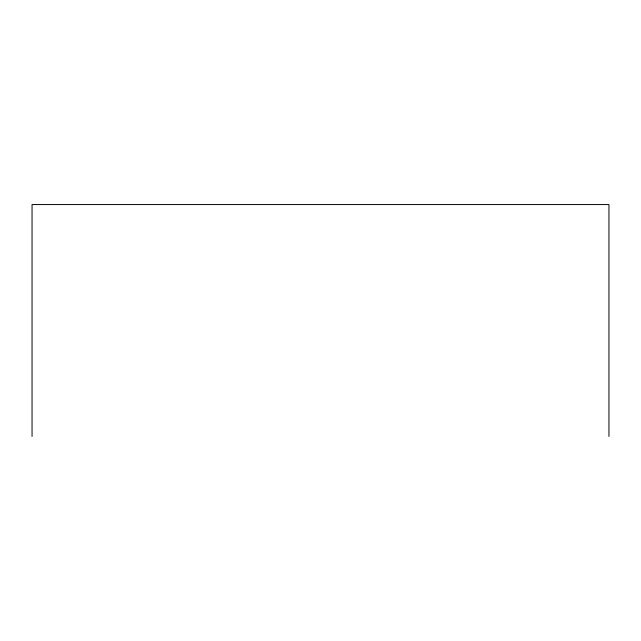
<?xml version="1.0" encoding="UTF-8"?>
<svg xmlns="http://www.w3.org/2000/svg" width="641" height="641" viewBox="0 0 641 641"><rect width="100%" height="100%" fill="white"/><g stroke="black" fill="none" stroke-linecap="round" stroke-linejoin="round"><path stroke-width="0.96" d="M608.95 436.441L608.95 204.559L32.05 204.559L32.05 436.441"/></g></svg>
